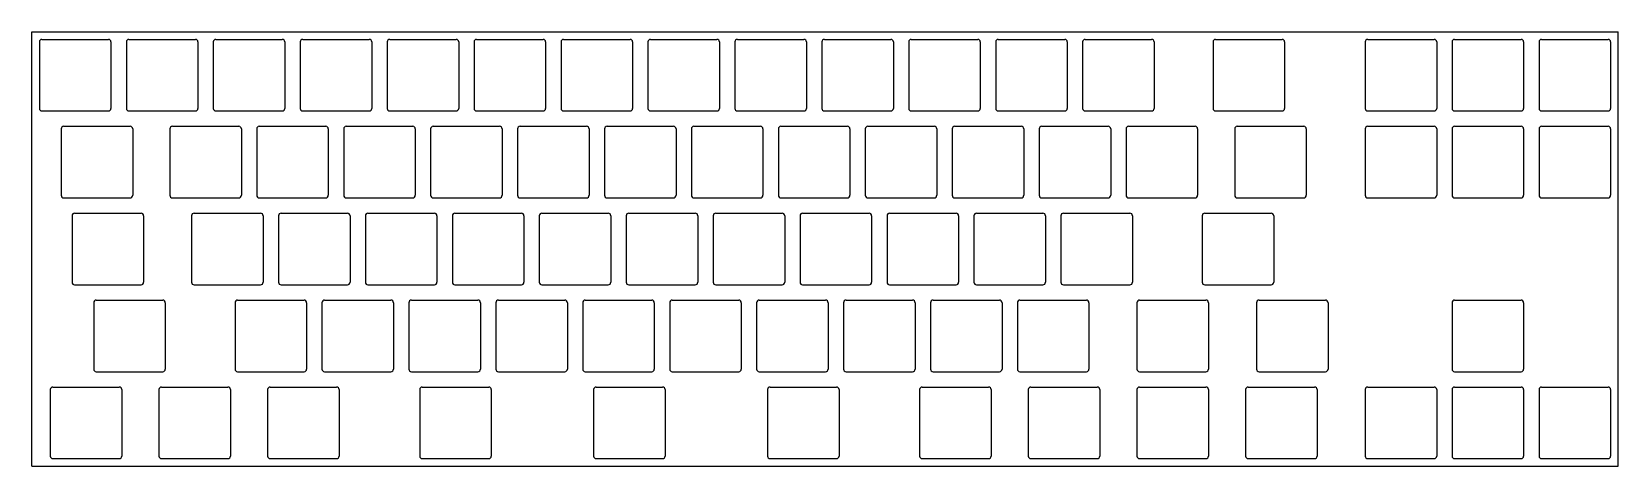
# Model space of a CAD drawing. Header units: millimetres. Extents: x 0 to 310, y -85 to 0.
import ezdxf

# ---------------------------------------------------------------- set-up
doc = ezdxf.new("R2010")
doc.units = ezdxf.units.MM

msp = doc.modelspace()

# ---------------------------------------------------------------- linework, layer by layer
for p, q in [((0, 0), (310.25, 0)), ((0, -85), (0, 0)), ((310.25, -85), (310.25, 0)), ((1.5, -2), (1.5, -15)), ((2, -1.5), (15, -1.5)), ((15.5, -2), (15.5, -15)), ((18.5, -2), (18.5, -15)), ((19, -1.5), (32, -1.5)), ((32.5, -2), (32.5, -15)), ((35.5, -2), (35.5, -15)), ((36, -1.5), (49, -1.5)), ((49.5, -2), (49.5, -15)), ((52.5, -2), (52.5, -15)), ((53, -1.5), (66, -1.5)), ((66.5, -2), (66.5, -15)), ((69.5, -2), (69.5, -15)), ((70, -1.5), (83, -1.5)), ((83.5, -2), (83.5, -15)), ((86.5, -2), (86.5, -15)), ((87, -1.5), (100, -1.5)), ((100.5, -2), (100.5, -15)), ((103.5, -2), (103.5, -15)), ((104, -1.5), (117, -1.5)), ((117.5, -2), (117.5, -15)), ((120.5, -2), (120.5, -15)), ((121, -1.5), (134, -1.5)), ((134.5, -2), (134.5, -15)), ((137.5, -2), (137.5, -15)), ((138, -1.5), (151, -1.5)), ((151.5, -2), (151.5, -15)), ((154.5, -2), (154.5, -15)), ((155, -1.5), (168, -1.5)), ((168.5, -2), (168.5, -15)), ((171.5, -2), (171.5, -15)), ((172, -1.5), (185, -1.5)), ((185.5, -2), (185.5, -15)), ((188.5, -2), (188.5, -15)), ((189, -1.5), (202, -1.5)), ((202.5, -2), (202.5, -15)), ((205.5, -2), (205.5, -15)), ((206, -1.5), (219, -1.5)), ((219.5, -2), (219.5, -15)), ((231, -2), (231, -15)), ((231.5, -1.5), (244.5, -1.5)), ((245, -2), (245, -15)), ((260.75, -2), (260.75, -15)), ((261.25, -1.5), (274.25, -1.5)), ((274.75, -2), (274.75, -15)), ((277.75, -2), (277.75, -15)), ((278.25, -1.5), (291.25, -1.5)), ((291.75, -2), (291.75, -15)), ((294.75, -2), (294.75, -15)), ((295.25, -1.5), (308.25, -1.5)), ((308.75, -2), (308.75, -15)), ((2, -15.5), (15, -15.5)), ((19, -15.5), (32, -15.5)), ((36, -15.5), (49, -15.5)), ((53, -15.5), (66, -15.5)), ((70, -15.5), (83, -15.5)), ((87, -15.5), (100, -15.5)), ((104, -15.5), (117, -15.5)), ((121, -15.5), (134, -15.5)), ((138, -15.5), (151, -15.5)), ((155, -15.5), (168, -15.5)), ((172, -15.5), (185, -15.5)), ((189, -15.5), (202, -15.5)), ((206, -15.5), (219, -15.5)), ((231.5, -15.5), (244.5, -15.5)), ((261.25, -15.5), (274.25, -15.5)), ((278.25, -15.5), (291.25, -15.5)), ((295.25, -15.5), (308.25, -15.5)), ((6.25, -18.5), (19.25, -18.5)), ((27.5, -18.5), (40.5, -18.5)), ((44.5, -18.5), (57.5, -18.5)), ((61.5, -18.5), (74.5, -18.5)), ((78.5, -18.5), (91.5, -18.5)), ((95.5, -18.5), (108.5, -18.5)), ((112.5, -18.5), (125.5, -18.5)), ((129.5, -18.5), (142.5, -18.5)), ((146.5, -18.5), (159.5, -18.5)), ((163.5, -18.5), (176.5, -18.5)), ((180.5, -18.5), (193.5, -18.5)), ((197.5, -18.5), (210.5, -18.5)), ((214.5, -18.5), (227.5, -18.5)), ((235.75, -18.5), (248.75, -18.5)), ((261.25, -18.5), (274.25, -18.5)), ((278.25, -18.5), (291.25, -18.5)), ((295.25, -18.5), (308.25, -18.5)), ((5.75, -19), (5.75, -32)), ((19.75, -19), (19.75, -32)), ((27, -19), (27, -32)), ((41, -19), (41, -32)), ((44, -19), (44, -32)), ((58, -19), (58, -32)), ((61, -19), (61, -32)), ((75, -19), (75, -32)), ((78, -19), (78, -32)), ((92, -19), (92, -32)), ((95, -19), (95, -32)), ((109, -19), (109, -32)), ((112, -19), (112, -32)), ((126, -19), (126, -32)), ((129, -19), (129, -32)), ((143, -19), (143, -32)), ((146, -19), (146, -32)), ((160, -19), (160, -32)), ((163, -19), (163, -32)), ((177, -19), (177, -32)), ((180, -19), (180, -32)), ((194, -19), (194, -32)), ((197, -19), (197, -32)), ((211, -19), (211, -32)), ((214, -19), (214, -32)), ((228, -19), (228, -32)), ((235.25, -19), (235.25, -32)), ((249.25, -19), (249.25, -32)), ((260.75, -19), (260.75, -32)), ((274.75, -19), (274.75, -32)), ((277.75, -19), (277.75, -32)), ((291.75, -19), (291.75, -32)), ((294.75, -19), (294.75, -32)), ((308.75, -19), (308.75, -32)), ((6.25, -32.5), (19.25, -32.5)), ((27.5, -32.5), (40.5, -32.5)), ((44.5, -32.5), (57.5, -32.5)), ((61.5, -32.5), (74.5, -32.5)), ((78.5, -32.5), (91.5, -32.5)), ((95.5, -32.5), (108.5, -32.5)), ((112.5, -32.5), (125.5, -32.5)), ((129.5, -32.5), (142.5, -32.5)), ((146.5, -32.5), (159.5, -32.5)), ((163.5, -32.5), (176.5, -32.5)), ((180.5, -32.5), (193.5, -32.5)), ((197.5, -32.5), (210.5, -32.5)), ((214.5, -32.5), (227.5, -32.5)), ((235.75, -32.5), (248.75, -32.5)), ((261.25, -32.5), (274.25, -32.5)), ((278.25, -32.5), (291.25, -32.5)), ((295.25, -32.5), (308.25, -32.5)), ((7.875, -36), (7.875, -49)), ((8.375, -35.5), (21.375, -35.5)), ((21.875, -36), (21.875, -49)), ((31.25, -36), (31.25, -49)), ((31.75, -35.5), (44.75, -35.5)), ((45.25, -36), (45.25, -49)), ((48.25, -36), (48.25, -49)), ((48.75, -35.5), (61.75, -35.5)), ((62.25, -36), (62.25, -49)), ((65.25, -36), (65.25, -49)), ((65.75, -35.5), (78.75, -35.5)), ((79.25, -36), (79.25, -49)), ((82.25, -36), (82.25, -49)), ((82.75, -35.5), (95.75, -35.5)), ((96.25, -36), (96.25, -49)), ((99.25, -36), (99.25, -49)), ((99.75, -35.5), (112.75, -35.5)), ((113.25, -36), (113.25, -49)), ((116.25, -36), (116.25, -49)), ((116.75, -35.5), (129.75, -35.5)), ((130.25, -36), (130.25, -49)), ((133.25, -36), (133.25, -49)), ((133.75, -35.5), (146.75, -35.5)), ((147.25, -36), (147.25, -49)), ((150.25, -36), (150.25, -49)), ((150.75, -35.5), (163.75, -35.5)), ((164.25, -36), (164.25, -49)), ((167.25, -36), (167.25, -49)), ((167.75, -35.5), (180.75, -35.5)), ((181.25, -36), (181.25, -49)), ((184.25, -36), (184.25, -49)), ((184.75, -35.5), (197.75, -35.5)), ((198.25, -36), (198.25, -49)), ((201.25, -36), (201.25, -49)), ((201.75, -35.5), (214.75, -35.5)), ((215.25, -36), (215.25, -49)), ((228.875, -36), (228.875, -49)), ((229.375, -35.5), (242.375, -35.5)), ((242.875, -36), (242.875, -49)), ((8.375, -49.5), (21.375, -49.5)), ((31.75, -49.5), (44.75, -49.5)), ((48.75, -49.5), (61.75, -49.5)), ((65.75, -49.5), (78.75, -49.5)), ((82.75, -49.5), (95.75, -49.5)), ((99.75, -49.5), (112.75, -49.5)), ((116.75, -49.5), (129.75, -49.5)), ((133.75, -49.5), (146.75, -49.5)), ((150.75, -49.5), (163.75, -49.5)), ((167.75, -49.5), (180.75, -49.5)), ((184.75, -49.5), (197.75, -49.5)), ((201.75, -49.5), (214.75, -49.5)), ((229.375, -49.5), (242.375, -49.5)), ((12.625, -52.5), (25.625, -52.5)), ((40.25, -52.5), (53.25, -52.5)), ((57.25, -52.5), (70.25, -52.5)), ((74.25, -52.5), (87.25, -52.5)), ((91.25, -52.5), (104.25, -52.5)), ((108.25, -52.5), (121.25, -52.5)), ((125.25, -52.5), (138.25, -52.5)), ((142.25, -52.5), (155.25, -52.5)), ((159.25, -52.5), (172.25, -52.5)), ((176.25, -52.5), (189.25, -52.5)), ((193.25, -52.5), (206.25, -52.5)), ((216.625, -52.5), (229.625, -52.5)), ((240, -52.5), (253, -52.5)), ((278.25, -52.5), (291.25, -52.5)), ((12.125, -53), (12.125, -66)), ((26.125, -53), (26.125, -66)), ((39.75, -53), (39.75, -66)), ((53.75, -53), (53.75, -66)), ((56.75, -53), (56.75, -66)), ((70.75, -53), (70.75, -66)), ((73.75, -53), (73.75, -66)), ((87.75, -53), (87.75, -66)), ((90.75, -53), (90.75, -66)), ((104.75, -53), (104.75, -66)), ((107.75, -53), (107.75, -66)), ((121.75, -53), (121.75, -66)), ((124.75, -53), (124.75, -66)), ((138.75, -53), (138.75, -66)), ((141.75, -53), (141.75, -66)), ((155.75, -53), (155.75, -66)), ((158.75, -53), (158.75, -66)), ((172.75, -53), (172.75, -66)), ((175.75, -53), (175.75, -66)), ((189.75, -53), (189.75, -66)), ((192.75, -53), (192.75, -66)), ((206.75, -53), (206.75, -66)), ((216.125, -53), (216.125, -66)), ((230.125, -53), (230.125, -66)), ((239.5, -53), (239.5, -66)), ((253.5, -53), (253.5, -66)), ((277.75, -53), (277.75, -66)), ((291.75, -53), (291.75, -66)), ((12.625, -66.5), (25.625, -66.5)), ((40.25, -66.5), (53.25, -66.5)), ((57.25, -66.5), (70.25, -66.5)), ((74.25, -66.5), (87.25, -66.5)), ((91.25, -66.5), (104.25, -66.5)), ((108.25, -66.5), (121.25, -66.5)), ((125.25, -66.5), (138.25, -66.5)), ((142.25, -66.5), (155.25, -66.5)), ((159.25, -66.5), (172.25, -66.5)), ((176.25, -66.5), (189.25, -66.5)), ((193.25, -66.5), (206.25, -66.5)), ((216.625, -66.5), (229.625, -66.5)), ((240, -66.5), (253, -66.5)), ((278.25, -66.5), (291.25, -66.5)), ((3.625, -70), (3.625, -83)), ((4.125, -69.5), (17.125, -69.5)), ((17.625, -70), (17.625, -83)), ((24.875, -70), (24.875, -83)), ((25.375, -69.5), (38.375, -69.5)), ((38.875, -70), (38.875, -83)), ((46.125, -70), (46.125, -83)), ((46.625, -69.5), (59.625, -69.5)), ((60.125, -70), (60.125, -83)), ((75.875, -70), (75.875, -83)), ((76.375, -69.5), (89.375, -69.5)), ((89.875, -70), (89.875, -83)), ((109.875, -70), (109.875, -83)), ((110.375, -69.5), (123.375, -69.5)), ((123.875, -70), (123.875, -83)), ((143.875, -70), (143.875, -83)), ((144.375, -69.5), (157.375, -69.5)), ((157.875, -70), (157.875, -83)), ((173.625, -70), (173.625, -83)), ((174.125, -69.5), (187.125, -69.5)), ((187.625, -70), (187.625, -83)), ((194.875, -70), (194.875, -83)), ((195.375, -69.5), (208.375, -69.5)), ((208.875, -70), (208.875, -83)), ((216.125, -70), (216.125, -83)), ((216.625, -69.5), (229.625, -69.5)), ((230.125, -70), (230.125, -83)), ((237.375, -70), (237.375, -83)), ((237.875, -69.5), (250.875, -69.5)), ((251.375, -70), (251.375, -83)), ((260.75, -70), (260.75, -83)), ((261.25, -69.5), (274.25, -69.5)), ((274.75, -70), (274.75, -83)), ((277.75, -70), (277.75, -83)), ((278.25, -69.5), (291.25, -69.5)), ((291.75, -70), (291.75, -83)), ((294.75, -70), (294.75, -83)), ((295.25, -69.5), (308.25, -69.5)), ((308.75, -70), (308.75, -83)), ((4.125, -83.5), (17.125, -83.5)), ((25.375, -83.5), (38.375, -83.5)), ((46.625, -83.5), (59.625, -83.5)), ((76.375, -83.5), (89.375, -83.5)), ((110.375, -83.5), (123.375, -83.5)), ((144.375, -83.5), (157.375, -83.5)), ((174.125, -83.5), (187.125, -83.5)), ((195.375, -83.5), (208.375, -83.5)), ((216.625, -83.5), (229.625, -83.5)), ((237.875, -83.5), (250.875, -83.5)), ((261.25, -83.5), (274.25, -83.5)), ((278.25, -83.5), (291.25, -83.5)), ((295.25, -83.5), (308.25, -83.5)), ((0, -85), (310.25, -85))]:
    msp.add_line(p, q)
for centre, start, end in [((2, -2), 90, 180), ((15, -2), 0, 90), ((19, -2), 90, 180), ((32, -2), 0, 90), ((36, -2), 90, 180), ((49, -2), 0, 90), ((53, -2), 90, 180), ((66, -2), 0, 90), ((70, -2), 90, 180), ((83, -2), 0, 90), ((87, -2), 90, 180), ((100, -2), 0, 90), ((104, -2), 90, 180), ((117, -2), 0, 90), ((121, -2), 90, 180), ((134, -2), 0, 90), ((138, -2), 90, 180), ((151, -2), 0, 90), ((155, -2), 90, 180), ((168, -2), 0, 90), ((172, -2), 90, 180), ((185, -2), 0, 90), ((189, -2), 90, 180), ((202, -2), 0, 90), ((206, -2), 90, 180), ((219, -2), 0, 90), ((231.5, -2), 90, 180), ((244.5, -2), 0, 90), ((261.25, -2), 90, 180), ((274.25, -2), 0, 90), ((278.25, -2), 90, 180), ((291.25, -2), 0, 90), ((295.25, -2), 90, 180), ((308.25, -2), 0, 90), ((2, -15), 180, 270), ((15, -15), 270, 0), ((19, -15), 180, 270), ((32, -15), 270, 0), ((36, -15), 180, 270), ((49, -15), 270, 0), ((53, -15), 180, 270), ((66, -15), 270, 0), ((70, -15), 180, 270), ((83, -15), 270, 0), ((87, -15), 180, 270), ((100, -15), 270, 0), ((104, -15), 180, 270), ((117, -15), 270, 0), ((121, -15), 180, 270), ((134, -15), 270, 0), ((138, -15), 180, 270), ((151, -15), 270, 0), ((155, -15), 180, 270), ((168, -15), 270, 0), ((172, -15), 180, 270), ((185, -15), 270, 0), ((189, -15), 180, 270), ((202, -15), 270, 0), ((206, -15), 180, 270), ((219, -15), 270, 0), ((231.5, -15), 180, 270), ((244.5, -15), 270, 0), ((261.25, -15), 180, 270), ((274.25, -15), 270, 0), ((278.25, -15), 180, 270), ((291.25, -15), 270, 0), ((295.25, -15), 180, 270), ((308.25, -15), 270, 0), ((6.25, -19), 90, 180), ((19.25, -19), 0, 90), ((27.5, -19), 90, 180), ((40.5, -19), 0, 90), ((44.5, -19), 90, 180), ((57.5, -19), 0, 90), ((61.5, -19), 90, 180), ((74.5, -19), 0, 90), ((78.5, -19), 90, 180), ((91.5, -19), 0, 90), ((95.5, -19), 90, 180), ((108.5, -19), 0, 90), ((112.5, -19), 90, 180), ((125.5, -19), 0, 90), ((129.5, -19), 90, 180), ((142.5, -19), 0, 90), ((146.5, -19), 90, 180), ((159.5, -19), 0, 90), ((163.5, -19), 90, 180), ((176.5, -19), 0, 90), ((180.5, -19), 90, 180), ((193.5, -19), 0, 90), ((197.5, -19), 90, 180), ((210.5, -19), 0, 90), ((214.5, -19), 90, 180), ((227.5, -19), 0, 90), ((235.75, -19), 90, 180), ((248.75, -19), 0, 90), ((261.25, -19), 90, 180), ((274.25, -19), 0, 90), ((278.25, -19), 90, 180), ((291.25, -19), 0, 90), ((295.25, -19), 90, 180), ((308.25, -19), 0, 90), ((6.25, -32), 180, 270), ((19.25, -32), 270, 0), ((27.5, -32), 180, 270), ((40.5, -32), 270, 0), ((44.5, -32), 180, 270), ((57.5, -32), 270, 0), ((61.5, -32), 180, 270), ((74.5, -32), 270, 0), ((78.5, -32), 180, 270), ((91.5, -32), 270, 0), ((95.5, -32), 180, 270), ((108.5, -32), 270, 0), ((112.5, -32), 180, 270), ((125.5, -32), 270, 0), ((129.5, -32), 180, 270), ((142.5, -32), 270, 0), ((146.5, -32), 180, 270), ((159.5, -32), 270, 0), ((163.5, -32), 180, 270), ((176.5, -32), 270, 0), ((180.5, -32), 180, 270), ((193.5, -32), 270, 0), ((197.5, -32), 180, 270), ((210.5, -32), 270, 0), ((214.5, -32), 180, 270), ((227.5, -32), 270, 0), ((235.75, -32), 180, 270), ((248.75, -32), 270, 0), ((261.25, -32), 180, 270), ((274.25, -32), 270, 0), ((278.25, -32), 180, 270), ((291.25, -32), 270, 0), ((295.25, -32), 180, 270), ((308.25, -32), 270, 0), ((8.375, -36), 90, 180), ((21.375, -36), 0, 90), ((31.75, -36), 90, 180), ((44.75, -36), 0, 90), ((48.75, -36), 90, 180), ((61.75, -36), 0, 90), ((65.75, -36), 90, 180), ((78.75, -36), 0, 90), ((82.75, -36), 90, 180), ((95.75, -36), 0, 90), ((99.75, -36), 90, 180), ((112.75, -36), 0, 90), ((116.75, -36), 90, 180), ((129.75, -36), 0, 90), ((133.75, -36), 90, 180), ((146.75, -36), 0, 90), ((150.75, -36), 90, 180), ((163.75, -36), 0, 90), ((167.75, -36), 90, 180), ((180.75, -36), 0, 90), ((184.75, -36), 90, 180), ((197.75, -36), 0, 90), ((201.75, -36), 90, 180), ((214.75, -36), 0, 90), ((229.375, -36), 90, 180), ((242.375, -36), 0, 90), ((8.375, -49), 180, 270), ((21.375, -49), 270, 0), ((31.75, -49), 180, 270), ((44.75, -49), 270, 0), ((48.75, -49), 180, 270), ((61.75, -49), 270, 0), ((65.75, -49), 180, 270), ((78.75, -49), 270, 0), ((82.75, -49), 180, 270), ((95.75, -49), 270, 0), ((99.75, -49), 180, 270), ((112.75, -49), 270, 0), ((116.75, -49), 180, 270), ((129.75, -49), 270, 0), ((133.75, -49), 180, 270), ((146.75, -49), 270, 0), ((150.75, -49), 180, 270), ((163.75, -49), 270, 0), ((167.75, -49), 180, 270), ((180.75, -49), 270, 0), ((184.75, -49), 180, 270), ((197.75, -49), 270, 0), ((201.75, -49), 180, 270), ((214.75, -49), 270, 0), ((229.375, -49), 180, 270), ((242.375, -49), 270, 0), ((12.625, -53), 90, 180), ((25.625, -53), 0, 90), ((40.25, -53), 90, 180), ((53.25, -53), 0, 90), ((57.25, -53), 90, 180), ((70.25, -53), 0, 90), ((74.25, -53), 90, 180), ((87.25, -53), 0, 90), ((91.25, -53), 90, 180), ((104.25, -53), 0, 90), ((108.25, -53), 90, 180), ((121.25, -53), 0, 90), ((125.25, -53), 90, 180), ((138.25, -53), 0, 90), ((142.25, -53), 90, 180), ((155.25, -53), 0, 90), ((159.25, -53), 90, 180), ((172.25, -53), 0, 90), ((176.25, -53), 90, 180), ((189.25, -53), 0, 90), ((193.25, -53), 90, 180), ((206.25, -53), 0, 90), ((216.625, -53), 90, 180), ((229.625, -53), 0, 90), ((240, -53), 90, 180), ((253, -53), 0, 90), ((278.25, -53), 90, 180), ((291.25, -53), 0, 90), ((12.625, -66), 180, 270), ((25.625, -66), 270, 0), ((40.25, -66), 180, 270), ((53.25, -66), 270, 0), ((57.25, -66), 180, 270), ((70.25, -66), 270, 0), ((74.25, -66), 180, 270), ((87.25, -66), 270, 0), ((91.25, -66), 180, 270), ((104.25, -66), 270, 0), ((108.25, -66), 180, 270), ((121.25, -66), 270, 0), ((125.25, -66), 180, 270), ((138.25, -66), 270, 0), ((142.25, -66), 180, 270), ((155.25, -66), 270, 0), ((159.25, -66), 180, 270), ((172.25, -66), 270, 0), ((176.25, -66), 180, 270), ((189.25, -66), 270, 0), ((193.25, -66), 180, 270), ((206.25, -66), 270, 0), ((216.625, -66), 180, 270), ((229.625, -66), 270, 0), ((240, -66), 180, 270), ((253, -66), 270, 0), ((278.25, -66), 180, 270), ((291.25, -66), 270, 0), ((4.125, -70), 90, 180), ((17.125, -70), 0, 90), ((25.375, -70), 90, 180), ((38.375, -70), 0, 90), ((46.625, -70), 90, 180), ((59.625, -70), 0, 90), ((76.375, -70), 90, 180), ((89.375, -70), 0, 90), ((110.375, -70), 90, 180), ((123.375, -70), 0, 90), ((144.375, -70), 90, 180), ((157.375, -70), 0, 90), ((174.125, -70), 90, 180), ((187.125, -70), 0, 90), ((195.375, -70), 90, 180), ((208.375, -70), 0, 90), ((216.625, -70), 90, 180), ((229.625, -70), 0, 90), ((237.875, -70), 90, 180), ((250.875, -70), 0, 90), ((261.25, -70), 90, 180), ((274.25, -70), 0, 90), ((278.25, -70), 90, 180), ((291.25, -70), 0, 90), ((295.25, -70), 90, 180), ((308.25, -70), 0, 90), ((4.125, -83), 180, 270), ((17.125, -83), 270, 0), ((25.375, -83), 180, 270), ((38.375, -83), 270, 0), ((46.625, -83), 180, 270), ((59.625, -83), 270, 0), ((76.375, -83), 180, 270), ((89.375, -83), 270, 0), ((110.375, -83), 180, 270), ((123.375, -83), 270, 0), ((144.375, -83), 180, 270), ((157.375, -83), 270, 0), ((174.125, -83), 180, 270), ((187.125, -83), 270, 0), ((195.375, -83), 180, 270), ((208.375, -83), 270, 0), ((216.625, -83), 180, 270), ((229.625, -83), 270, 0), ((237.875, -83), 180, 270), ((250.875, -83), 270, 0), ((261.25, -83), 180, 270), ((274.25, -83), 270, 0), ((278.25, -83), 180, 270), ((291.25, -83), 270, 0), ((295.25, -83), 180, 270), ((308.25, -83), 270, 0)]:
    msp.add_arc(centre, 0.5, start, end)

doc.saveas('drawing.dxf')
